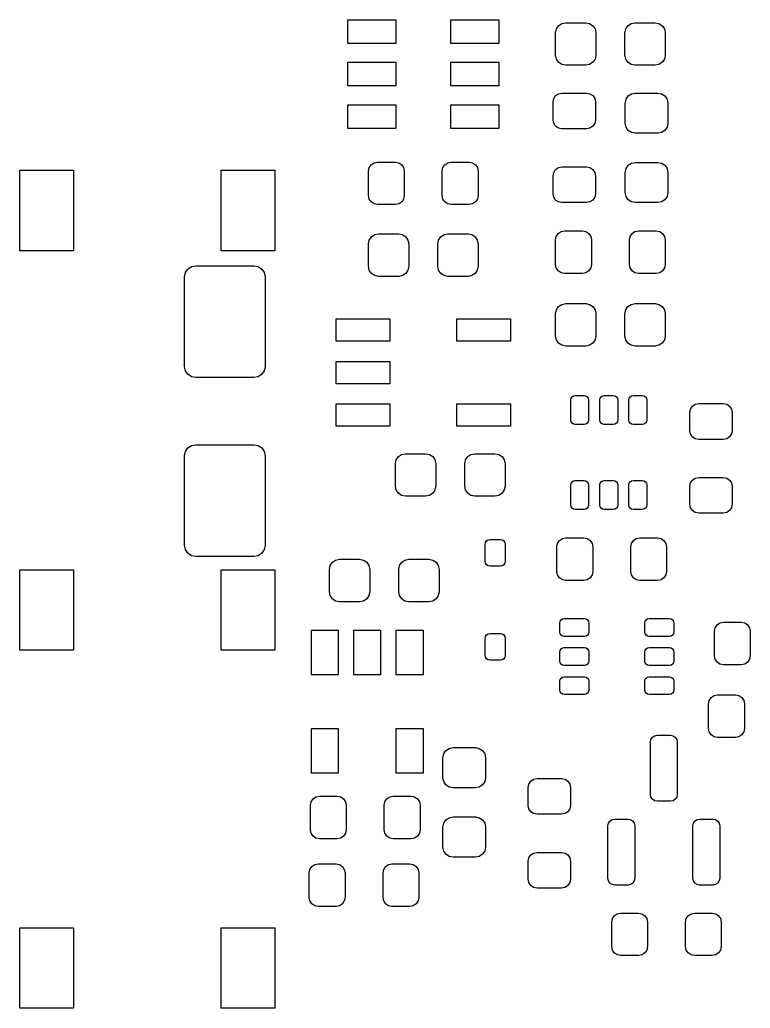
# Model space of a CAD drawing. Extents: x 138.9 to 220.1, y -130.4 to -82.1.
# Drawn here: x 145.76 to 162.09, y -128.75 to -106.65 of the extents above; entities that cross this region are included whole.
import ezdxf

# ---------------------------------------------------------------- set-up
doc = ezdxf.new("R2010")
doc.units = 0
doc.layers.add('BLACK', color=7, linetype='CONTINUOUS')

msp = doc.modelspace()

# ---------------------------------------------------------------- linework, layer by layer
at = {"layer": 'BLACK', "linetype": 'CONTINUOUS'}
for p, q in [((153.094818, -107.184279), (153.094818, -106.654279)), ((153.094818, -106.654279), (154.164818, -106.654279)), ((154.164818, -106.654279), (154.164818, -107.184279)), ((155.394818, -107.184279), (155.394818, -106.654279)), ((155.394818, -106.654279), (156.464818, -106.654279)), ((156.464818, -106.654279), (156.464818, -107.184279)), ((157.73818, -106.945974), (157.755307, -106.85987)), ((157.755307, -106.85987), (157.804081, -106.786875)), ((157.804081, -106.786875), (157.877076, -106.738101)), ((157.877076, -106.738101), (157.96318, -106.720974)), ((157.96318, -106.720974), (158.41318, -106.720974)), ((158.41318, -106.720974), (158.499284, -106.738101)), ((158.499284, -106.738101), (158.572279, -106.786875)), ((158.572279, -106.786875), (158.621053, -106.85987)), ((158.621053, -106.85987), (158.63818, -106.945974)), ((159.28818, -106.945974), (159.305307, -106.85987)), ((159.305307, -106.85987), (159.354081, -106.786875)), ((159.354081, -106.786875), (159.427076, -106.738101)), ((159.427076, -106.738101), (159.51318, -106.720974)), ((159.51318, -106.720974), (159.96318, -106.720974)), ((159.96318, -106.720974), (160.049284, -106.738101)), ((160.049284, -106.738101), (160.122279, -106.786875)), ((160.122279, -106.786875), (160.171053, -106.85987)), ((160.171053, -106.85987), (160.18818, -106.945974)), ((157.73818, -107.445974), (157.73818, -106.945974)), ((158.63818, -106.945974), (158.63818, -107.445974)), ((159.28818, -107.445974), (159.28818, -106.945974)), ((160.18818, -106.945974), (160.18818, -107.445974)), ((154.164818, -107.184279), (153.094818, -107.184279)), ((156.464818, -107.184279), (155.394818, -107.184279)), ((157.755307, -107.532078), (157.73818, -107.445974)), ((157.804081, -107.605073), (157.755307, -107.532078)), ((158.621053, -107.532078), (158.572279, -107.605073)), ((158.63818, -107.445974), (158.621053, -107.532078)), ((159.305307, -107.532078), (159.28818, -107.445974)), ((159.354081, -107.605073), (159.305307, -107.532078)), ((160.171053, -107.532078), (160.122279, -107.605073)), ((160.18818, -107.445974), (160.171053, -107.532078)), ((153.094818, -108.134279), (153.094818, -107.604279)), ((153.094818, -107.604279), (154.164818, -107.604279)), ((154.164818, -107.604279), (154.164818, -108.134279)), ((155.394818, -108.134279), (155.394818, -107.604279)), ((155.394818, -107.604279), (156.464818, -107.604279)), ((156.464818, -107.604279), (156.464818, -108.134279)), ((157.877076, -107.653847), (157.804081, -107.605073)), ((157.96318, -107.670974), (157.877076, -107.653847)), ((158.41318, -107.670974), (157.96318, -107.670974)), ((158.499284, -107.653847), (158.41318, -107.670974)), ((158.572279, -107.605073), (158.499284, -107.653847)), ((159.427076, -107.653847), (159.354081, -107.605073)), ((159.51318, -107.670974), (159.427076, -107.653847)), ((159.96318, -107.670974), (159.51318, -107.670974)), ((160.049284, -107.653847), (159.96318, -107.670974)), ((160.122279, -107.605073), (160.049284, -107.653847)), ((154.164818, -108.134279), (153.094818, -108.134279)), ((156.464818, -108.134279), (155.394818, -108.134279)), ((157.68004, -108.491969), (157.695264, -108.415432)), ((157.695264, -108.415432), (157.738619, -108.350548)), ((157.738619, -108.350548), (157.803503, -108.307193)), ((157.803503, -108.307193), (157.88004, -108.291969)), ((157.88004, -108.291969), (158.43004, -108.291969)), ((158.43004, -108.291969), (158.506577, -108.307193)), ((158.506577, -108.307193), (158.571461, -108.350548)), ((158.571461, -108.350548), (158.614816, -108.415432)), ((158.614816, -108.415432), (158.63004, -108.491969)), ((159.296321, -108.516969), (159.313448, -108.430865)), ((159.313448, -108.430865), (159.362222, -108.35787)), ((159.362222, -108.35787), (159.435217, -108.309096)), ((159.435217, -108.309096), (159.521321, -108.291969)), ((159.521321, -108.291969), (160.021321, -108.291969)), ((160.021321, -108.291969), (160.107425, -108.309096)), ((160.107425, -108.309096), (160.18042, -108.35787)), ((160.18042, -108.35787), (160.229194, -108.430865)), ((160.229194, -108.430865), (160.246321, -108.516969)), ((153.094818, -109.084279), (153.094818, -108.554279)), ((153.094818, -108.554279), (154.164818, -108.554279)), ((154.164818, -108.554279), (154.164818, -109.084279)), ((155.394818, -109.084279), (155.394818, -108.554279)), ((155.394818, -108.554279), (156.464818, -108.554279)), ((156.464818, -108.554279), (156.464818, -109.084279)), ((157.68004, -108.891969), (157.68004, -108.491969)), ((158.63004, -108.491969), (158.63004, -108.891969)), ((159.296321, -108.966969), (159.296321, -108.516969)), ((160.246321, -108.516969), (160.246321, -108.966969)), ((157.695264, -108.968506), (157.68004, -108.891969)), ((158.63004, -108.891969), (158.614816, -108.968506)), ((154.164818, -109.084279), (153.094818, -109.084279)), ((156.464818, -109.084279), (155.394818, -109.084279)), ((157.738619, -109.03339), (157.695264, -108.968506)), ((157.803503, -109.076745), (157.738619, -109.03339)), ((157.88004, -109.091969), (157.803503, -109.076745)), ((158.43004, -109.091969), (157.88004, -109.091969)), ((158.506577, -109.076745), (158.43004, -109.091969)), ((158.571461, -109.03339), (158.506577, -109.076745)), ((158.614816, -108.968506), (158.571461, -109.03339)), ((159.313448, -109.053073), (159.296321, -108.966969)), ((159.362222, -109.126068), (159.313448, -109.053073)), ((159.435217, -109.174842), (159.362222, -109.126068)), ((160.18042, -109.126068), (160.107425, -109.174842)), ((160.229194, -109.053073), (160.18042, -109.126068)), ((160.246321, -108.966969), (160.229194, -109.053073)), ((159.521321, -109.191969), (159.435217, -109.174842)), ((160.021321, -109.191969), (159.521321, -109.191969)), ((160.107425, -109.174842), (160.021321, -109.191969)), ((145.757799, -111.815534), (145.757799, -110.015534)), ((145.757799, -110.015534), (146.957799, -110.015534)), ((146.957799, -110.015534), (146.957799, -111.815534)), ((150.257799, -111.815534), (150.257799, -110.015534)), ((150.257799, -110.015534), (151.457799, -110.015534)), ((151.457799, -110.015534), (151.457799, -111.815534)), ((153.554818, -110.035463), (153.570042, -109.958926)), ((153.570042, -109.958926), (153.613397, -109.894042)), ((153.613397, -109.894042), (153.678281, -109.850687)), ((153.678281, -109.850687), (153.754818, -109.835463)), ((153.754818, -109.835463), (154.154818, -109.835463)), ((154.154818, -109.835463), (154.231355, -109.850687)), ((154.231355, -109.850687), (154.296239, -109.894042)), ((154.296239, -109.894042), (154.339594, -109.958926)), ((154.339594, -109.958926), (154.354818, -110.035463)), ((155.204818, -110.035463), (155.220042, -109.958926)), ((155.220042, -109.958926), (155.263397, -109.894042)), ((155.263397, -109.894042), (155.328281, -109.850687)), ((155.328281, -109.850687), (155.404818, -109.835463)), ((155.404818, -109.835463), (155.804818, -109.835463)), ((155.804818, -109.835463), (155.881355, -109.850687)), ((155.881355, -109.850687), (155.946239, -109.894042)), ((155.946239, -109.894042), (155.989594, -109.958926)), ((155.989594, -109.958926), (156.004818, -110.035463)), ((157.695264, -110.065432), (157.738619, -110.000548)), ((157.738619, -110.000548), (157.803503, -109.957193)), ((157.803503, -109.957193), (157.88004, -109.941969)), ((157.88004, -109.941969), (158.43004, -109.941969)), ((158.43004, -109.941969), (158.506577, -109.957193)), ((158.506577, -109.957193), (158.571461, -110.000548)), ((158.571461, -110.000548), (158.614816, -110.065432)), ((159.296321, -110.066969), (159.313448, -109.980865)), ((159.313448, -109.980865), (159.362222, -109.90787)), ((159.362222, -109.90787), (159.435217, -109.859096)), ((159.435217, -109.859096), (159.521321, -109.841969)), ((159.521321, -109.841969), (160.021321, -109.841969)), ((160.021321, -109.841969), (160.107425, -109.859096)), ((160.107425, -109.859096), (160.18042, -109.90787)), ((160.18042, -109.90787), (160.229194, -109.980865)), ((160.229194, -109.980865), (160.246321, -110.066969)), ((153.554818, -110.585463), (153.554818, -110.035463)), ((154.354818, -110.035463), (154.354818, -110.585463)), ((155.204818, -110.585463), (155.204818, -110.035463)), ((156.004818, -110.035463), (156.004818, -110.585463)), ((157.68004, -110.141969), (157.695264, -110.065432)), ((157.68004, -110.541969), (157.68004, -110.141969)), ((158.614816, -110.065432), (158.63004, -110.141969)), ((158.63004, -110.141969), (158.63004, -110.541969)), ((159.296321, -110.516969), (159.296321, -110.066969)), ((160.246321, -110.066969), (160.246321, -110.516969)), ((153.570042, -110.662), (153.554818, -110.585463)), ((153.613397, -110.726884), (153.570042, -110.662)), ((154.339594, -110.662), (154.296239, -110.726884)), ((154.354818, -110.585463), (154.339594, -110.662)), ((155.220042, -110.662), (155.204818, -110.585463)), ((155.263397, -110.726884), (155.220042, -110.662)), ((155.989594, -110.662), (155.946239, -110.726884)), ((156.004818, -110.585463), (155.989594, -110.662)), ((157.695264, -110.618506), (157.68004, -110.541969)), ((157.738619, -110.68339), (157.695264, -110.618506)), ((157.803503, -110.726745), (157.738619, -110.68339)), ((158.571461, -110.68339), (158.506577, -110.726745)), ((158.614816, -110.618506), (158.571461, -110.68339)), ((158.63004, -110.541969), (158.614816, -110.618506)), ((159.313448, -110.603073), (159.296321, -110.516969)), ((159.362222, -110.676068), (159.313448, -110.603073)), ((159.435217, -110.724842), (159.362222, -110.676068)), ((160.18042, -110.676068), (160.107425, -110.724842)), ((160.229194, -110.603073), (160.18042, -110.676068)), ((160.246321, -110.516969), (160.229194, -110.603073)), ((153.678281, -110.770239), (153.613397, -110.726884)), ((153.754818, -110.785463), (153.678281, -110.770239)), ((154.154818, -110.785463), (153.754818, -110.785463)), ((154.231355, -110.770239), (154.154818, -110.785463)), ((154.296239, -110.726884), (154.231355, -110.770239)), ((155.328281, -110.770239), (155.263397, -110.726884)), ((155.404818, -110.785463), (155.328281, -110.770239)), ((155.804818, -110.785463), (155.404818, -110.785463)), ((155.881355, -110.770239), (155.804818, -110.785463)), ((155.946239, -110.726884), (155.881355, -110.770239)), ((157.88004, -110.741969), (157.803503, -110.726745)), ((158.43004, -110.741969), (157.88004, -110.741969)), ((158.506577, -110.726745), (158.43004, -110.741969)), ((159.521321, -110.741969), (159.435217, -110.724842)), ((160.021321, -110.741969), (159.521321, -110.741969)), ((160.107425, -110.724842), (160.021321, -110.741969)), ((153.571945, -111.578944), (153.620719, -111.505949)), ((153.620719, -111.505949), (153.693714, -111.457175)), ((153.693714, -111.457175), (153.779818, -111.440048)), ((153.779818, -111.440048), (154.229818, -111.440048)), ((154.229818, -111.440048), (154.315922, -111.457175)), ((154.315922, -111.457175), (154.388917, -111.505949)), ((154.388917, -111.505949), (154.437691, -111.578944)), ((155.121945, -111.578944), (155.170719, -111.505949)), ((155.170719, -111.505949), (155.243714, -111.457175)), ((155.243714, -111.457175), (155.329818, -111.440048)), ((155.329818, -111.440048), (155.779818, -111.440048)), ((155.779818, -111.440048), (155.865922, -111.457175)), ((155.865922, -111.457175), (155.938917, -111.505949)), ((155.938917, -111.505949), (155.987691, -111.578944)), ((157.73818, -111.572959), (157.753404, -111.496422)), ((157.73818, -112.122959), (157.73818, -111.572959)), ((157.753404, -111.496422), (157.796759, -111.431538)), ((157.796759, -111.431538), (157.861643, -111.388183)), ((157.861643, -111.388183), (157.93818, -111.372959)), ((157.93818, -111.372959), (158.33818, -111.372959)), ((158.33818, -111.372959), (158.414717, -111.388183)), ((158.414717, -111.388183), (158.479601, -111.431538)), ((158.479601, -111.431538), (158.522956, -111.496422)), ((158.522956, -111.496422), (158.53818, -111.572959)), ((158.53818, -111.572959), (158.53818, -112.122959)), ((159.38818, -111.572959), (159.403404, -111.496422)), ((159.38818, -112.122959), (159.38818, -111.572959)), ((159.403404, -111.496422), (159.446759, -111.431538)), ((159.446759, -111.431538), (159.511643, -111.388183)), ((159.511643, -111.388183), (159.58818, -111.372959)), ((159.58818, -111.372959), (159.98818, -111.372959)), ((159.98818, -111.372959), (160.064717, -111.388183)), ((160.064717, -111.388183), (160.129601, -111.431538)), ((160.129601, -111.431538), (160.172956, -111.496422)), ((160.172956, -111.496422), (160.18818, -111.572959)), ((160.18818, -111.572959), (160.18818, -112.122959)), ((153.554818, -111.665048), (153.571945, -111.578944)), ((153.554818, -112.165048), (153.554818, -111.665048)), ((154.437691, -111.578944), (154.454818, -111.665048)), ((154.454818, -111.665048), (154.454818, -112.165048)), ((155.104818, -111.665048), (155.121945, -111.578944)), ((155.104818, -112.165048), (155.104818, -111.665048)), ((155.987691, -111.578944), (156.004818, -111.665048)), ((156.004818, -111.665048), (156.004818, -112.165048)), ((146.957799, -111.815534), (145.757799, -111.815534)), ((151.457799, -111.815534), (150.257799, -111.815534)), ((149.462722, -112.30653), (149.516915, -112.225424)), ((149.516915, -112.225424), (149.598021, -112.171231)), ((149.598021, -112.171231), (149.693692, -112.152201)), ((149.693692, -112.152201), (150.993692, -112.152201)), ((150.993692, -112.152201), (151.089363, -112.171231)), ((151.089363, -112.171231), (151.170469, -112.225424)), ((151.170469, -112.225424), (151.224662, -112.30653)), ((153.571945, -112.251152), (153.554818, -112.165048)), ((154.454818, -112.165048), (154.437691, -112.251152)), ((155.121945, -112.251152), (155.104818, -112.165048)), ((156.004818, -112.165048), (155.987691, -112.251152)), ((157.753404, -112.199496), (157.73818, -112.122959)), ((157.796759, -112.26438), (157.753404, -112.199496)), ((158.522956, -112.199496), (158.479601, -112.26438)), ((158.53818, -112.122959), (158.522956, -112.199496)), ((159.403404, -112.199496), (159.38818, -112.122959)), ((159.446759, -112.26438), (159.403404, -112.199496)), ((160.172956, -112.199496), (160.129601, -112.26438)), ((160.18818, -112.122959), (160.172956, -112.199496)), ((149.443692, -112.402201), (149.462722, -112.30653)), ((149.443692, -114.402201), (149.443692, -112.402201)), ((151.224662, -112.30653), (151.243692, -112.402201)), ((151.243692, -112.402201), (151.243692, -114.402201)), ((153.620719, -112.324147), (153.571945, -112.251152)), ((153.693714, -112.372921), (153.620719, -112.324147)), ((153.779818, -112.390048), (153.693714, -112.372921)), ((154.229818, -112.390048), (153.779818, -112.390048)), ((154.315922, -112.372921), (154.229818, -112.390048)), ((154.388917, -112.324147), (154.315922, -112.372921)), ((154.437691, -112.251152), (154.388917, -112.324147)), ((155.170719, -112.324147), (155.121945, -112.251152)), ((155.243714, -112.372921), (155.170719, -112.324147)), ((155.329818, -112.390048), (155.243714, -112.372921)), ((155.779818, -112.390048), (155.329818, -112.390048)), ((155.865922, -112.372921), (155.779818, -112.390048)), ((155.938917, -112.324147), (155.865922, -112.372921)), ((155.987691, -112.251152), (155.938917, -112.324147)), ((157.861643, -112.307735), (157.796759, -112.26438)), ((157.93818, -112.322959), (157.861643, -112.307735)), ((158.33818, -112.322959), (157.93818, -112.322959)), ((158.414717, -112.307735), (158.33818, -112.322959)), ((158.479601, -112.26438), (158.414717, -112.307735)), ((159.511643, -112.307735), (159.446759, -112.26438)), ((159.58818, -112.322959), (159.511643, -112.307735)), ((159.98818, -112.322959), (159.58818, -112.322959)), ((160.064717, -112.307735), (159.98818, -112.322959)), ((160.129601, -112.26438), (160.064717, -112.307735)), ((157.755307, -113.136911), (157.804081, -113.063916)), ((157.804081, -113.063916), (157.877076, -113.015142)), ((157.877076, -113.015142), (157.96318, -112.998015)), ((157.96318, -112.998015), (158.41318, -112.998015)), ((158.41318, -112.998015), (158.499284, -113.015142)), ((158.499284, -113.015142), (158.572279, -113.063916)), ((158.572279, -113.063916), (158.621053, -113.136911)), ((159.305307, -113.136911), (159.354081, -113.063916)), ((159.354081, -113.063916), (159.427076, -113.015142)), ((159.427076, -113.015142), (159.51318, -112.998015)), ((159.51318, -112.998015), (159.96318, -112.998015)), ((159.96318, -112.998015), (160.049284, -113.015142)), ((160.049284, -113.015142), (160.122279, -113.063916)), ((160.122279, -113.063916), (160.171053, -113.136911)), ((152.829818, -113.839341), (152.829818, -113.339341)), ((152.829818, -113.339341), (154.029818, -113.339341)), ((154.029818, -113.339341), (154.029818, -113.839341)), ((155.529818, -113.839341), (155.529818, -113.339341)), ((155.529818, -113.339341), (156.729818, -113.339341)), ((156.729818, -113.339341), (156.729818, -113.839341)), ((157.73818, -113.223015), (157.755307, -113.136911)), ((157.73818, -113.723015), (157.73818, -113.223015)), ((158.621053, -113.136911), (158.63818, -113.223015)), ((158.63818, -113.223015), (158.63818, -113.723015)), ((159.28818, -113.223015), (159.305307, -113.136911)), ((159.28818, -113.723015), (159.28818, -113.223015)), ((160.171053, -113.136911), (160.18818, -113.223015)), ((160.18818, -113.223015), (160.18818, -113.723015)), ((157.755307, -113.809119), (157.73818, -113.723015)), ((158.63818, -113.723015), (158.621053, -113.809119)), ((159.305307, -113.809119), (159.28818, -113.723015)), ((160.18818, -113.723015), (160.171053, -113.809119)), ((154.029818, -113.839341), (152.829818, -113.839341)), ((156.729818, -113.839341), (155.529818, -113.839341)), ((157.804081, -113.882114), (157.755307, -113.809119)), ((157.877076, -113.930888), (157.804081, -113.882114)), ((157.96318, -113.948015), (157.877076, -113.930888)), ((158.41318, -113.948015), (157.96318, -113.948015)), ((158.499284, -113.930888), (158.41318, -113.948015)), ((158.572279, -113.882114), (158.499284, -113.930888)), ((158.621053, -113.809119), (158.572279, -113.882114)), ((159.354081, -113.882114), (159.305307, -113.809119)), ((159.427076, -113.930888), (159.354081, -113.882114)), ((159.51318, -113.948015), (159.427076, -113.930888)), ((159.96318, -113.948015), (159.51318, -113.948015)), ((160.049284, -113.930888), (159.96318, -113.948015)), ((160.122279, -113.882114), (160.049284, -113.930888)), ((160.171053, -113.809119), (160.122279, -113.882114)), ((149.462722, -114.497872), (149.443692, -114.402201)), ((151.243692, -114.402201), (151.224662, -114.497872)), ((152.829818, -114.789341), (152.829818, -114.289341)), ((152.829818, -114.289341), (154.029818, -114.289341)), ((154.029818, -114.289341), (154.029818, -114.789341)), ((149.516915, -114.578978), (149.462722, -114.497872)), ((149.598021, -114.633171), (149.516915, -114.578978)), ((149.693692, -114.652201), (149.598021, -114.633171)), ((150.993692, -114.652201), (149.693692, -114.652201)), ((151.089363, -114.633171), (150.993692, -114.652201)), ((151.170469, -114.578978), (151.089363, -114.633171)), ((151.224662, -114.497872), (151.170469, -114.578978)), ((154.029818, -114.789341), (152.829818, -114.789341)), ((158.083292, -115.11312), (158.104969, -115.080677)), ((158.104969, -115.080677), (158.137412, -115.059)), ((158.137412, -115.059), (158.17568, -115.051388)), ((158.17568, -115.051388), (158.37568, -115.051388)), ((158.37568, -115.051388), (158.413948, -115.059)), ((158.413948, -115.059), (158.446391, -115.080677)), ((158.446391, -115.080677), (158.468068, -115.11312)), ((158.733292, -115.11312), (158.754969, -115.080677)), ((158.754969, -115.080677), (158.787412, -115.059)), ((158.787412, -115.059), (158.82568, -115.051388)), ((158.82568, -115.051388), (159.02568, -115.051388)), ((159.02568, -115.051388), (159.063948, -115.059)), ((159.063948, -115.059), (159.096391, -115.080677)), ((159.096391, -115.080677), (159.118068, -115.11312)), ((159.383292, -115.11312), (159.404969, -115.080677)), ((159.404969, -115.080677), (159.437412, -115.059)), ((159.437412, -115.059), (159.47568, -115.051388)), ((159.47568, -115.051388), (159.67568, -115.051388)), ((159.67568, -115.051388), (159.713948, -115.059)), ((159.713948, -115.059), (159.746391, -115.080677)), ((159.746391, -115.080677), (159.768068, -115.11312)), ((152.829818, -115.739341), (152.829818, -115.239341)), ((152.829818, -115.239341), (154.029818, -115.239341)), ((154.029818, -115.239341), (154.029818, -115.739341)), ((155.529818, -115.739341), (155.529818, -115.239341)), ((155.529818, -115.239341), (156.729818, -115.239341)), ((156.729818, -115.239341), (156.729818, -115.739341)), ((158.07568, -115.151388), (158.083292, -115.11312)), ((158.07568, -115.601388), (158.07568, -115.151388)), ((158.468068, -115.11312), (158.47568, -115.151388)), ((158.47568, -115.151388), (158.47568, -115.601388)), ((158.72568, -115.151388), (158.733292, -115.11312)), ((158.72568, -115.601388), (158.72568, -115.151388)), ((159.118068, -115.11312), (159.12568, -115.151388)), ((159.12568, -115.151388), (159.12568, -115.601388)), ((159.37568, -115.151388), (159.383292, -115.11312)), ((159.37568, -115.601388), (159.37568, -115.151388)), ((159.768068, -115.11312), (159.77568, -115.151388)), ((159.77568, -115.151388), (159.77568, -115.601388)), ((160.752491, -115.357036), (160.795846, -115.292152)), ((160.795846, -115.292152), (160.86073, -115.248797)), ((160.86073, -115.248797), (160.937267, -115.233573)), ((160.937267, -115.233573), (161.487267, -115.233573)), ((161.487267, -115.233573), (161.563804, -115.248797)), ((161.563804, -115.248797), (161.628688, -115.292152)), ((161.628688, -115.292152), (161.672043, -115.357036)), ((160.737267, -115.433573), (160.752491, -115.357036)), ((160.737267, -115.833573), (160.737267, -115.433573)), ((161.672043, -115.357036), (161.687267, -115.433573)), ((161.687267, -115.433573), (161.687267, -115.833573)), ((154.029818, -115.739341), (152.829818, -115.739341)), ((156.729818, -115.739341), (155.529818, -115.739341)), ((158.083292, -115.639656), (158.07568, -115.601388)), ((158.104969, -115.672099), (158.083292, -115.639656)), ((158.137412, -115.693776), (158.104969, -115.672099)), ((158.17568, -115.701388), (158.137412, -115.693776)), ((158.37568, -115.701388), (158.17568, -115.701388)), ((158.413948, -115.693776), (158.37568, -115.701388)), ((158.446391, -115.672099), (158.413948, -115.693776)), ((158.468068, -115.639656), (158.446391, -115.672099)), ((158.47568, -115.601388), (158.468068, -115.639656)), ((158.733292, -115.639656), (158.72568, -115.601388)), ((158.754969, -115.672099), (158.733292, -115.639656)), ((158.787412, -115.693776), (158.754969, -115.672099)), ((158.82568, -115.701388), (158.787412, -115.693776)), ((159.02568, -115.701388), (158.82568, -115.701388)), ((159.063948, -115.693776), (159.02568, -115.701388)), ((159.096391, -115.672099), (159.063948, -115.693776)), ((159.118068, -115.639656), (159.096391, -115.672099)), ((159.12568, -115.601388), (159.118068, -115.639656)), ((159.383292, -115.639656), (159.37568, -115.601388)), ((159.404969, -115.672099), (159.383292, -115.639656)), ((159.437412, -115.693776), (159.404969, -115.672099)), ((159.47568, -115.701388), (159.437412, -115.693776)), ((159.67568, -115.701388), (159.47568, -115.701388)), ((159.713948, -115.693776), (159.67568, -115.701388)), ((159.746391, -115.672099), (159.713948, -115.693776)), ((159.768068, -115.639656), (159.746391, -115.672099)), ((159.77568, -115.601388), (159.768068, -115.639656)), ((160.752491, -115.91011), (160.737267, -115.833573)), ((160.795846, -115.974994), (160.752491, -115.91011)), ((160.86073, -116.018349), (160.795846, -115.974994)), ((161.628688, -115.974994), (161.563804, -116.018349)), ((161.672043, -115.91011), (161.628688, -115.974994)), ((161.687267, -115.833573), (161.672043, -115.91011)), ((149.516915, -116.225424), (149.598021, -116.171231)), ((149.598021, -116.171231), (149.693692, -116.152201)), ((149.693692, -116.152201), (150.993692, -116.152201)), ((150.993692, -116.152201), (151.089363, -116.171231)), ((151.089363, -116.171231), (151.170469, -116.225424)), ((160.937267, -116.033573), (160.86073, -116.018349)), ((161.487267, -116.033573), (160.937267, -116.033573)), ((161.563804, -116.018349), (161.487267, -116.033573)), ((149.443692, -116.402201), (149.462722, -116.30653)), ((149.443692, -118.402201), (149.443692, -116.402201)), ((149.462722, -116.30653), (149.516915, -116.225424)), ((151.170469, -116.225424), (151.224662, -116.30653)), ((151.224662, -116.30653), (151.243692, -116.402201)), ((151.243692, -116.402201), (151.243692, -118.402201)), ((154.174276, -116.492056), (154.22305, -116.419061)), ((154.22305, -116.419061), (154.296045, -116.370287)), ((154.296045, -116.370287), (154.382149, -116.35316)), ((154.382149, -116.35316), (154.832149, -116.35316)), ((154.832149, -116.35316), (154.918253, -116.370287)), ((154.918253, -116.370287), (154.991248, -116.419061)), ((154.991248, -116.419061), (155.040022, -116.492056)), ((155.724276, -116.492056), (155.77305, -116.419061)), ((155.77305, -116.419061), (155.846045, -116.370287)), ((155.846045, -116.370287), (155.932149, -116.35316)), ((155.932149, -116.35316), (156.382149, -116.35316)), ((156.382149, -116.35316), (156.468253, -116.370287)), ((156.468253, -116.370287), (156.541248, -116.419061)), ((156.541248, -116.419061), (156.590022, -116.492056)), ((154.157149, -116.57816), (154.174276, -116.492056)), ((154.157149, -117.07816), (154.157149, -116.57816)), ((155.040022, -116.492056), (155.057149, -116.57816)), ((155.057149, -116.57816), (155.057149, -117.07816)), ((155.707149, -116.57816), (155.724276, -116.492056)), ((155.707149, -117.07816), (155.707149, -116.57816)), ((156.590022, -116.492056), (156.607149, -116.57816)), ((156.607149, -116.57816), (156.607149, -117.07816)), ((154.174276, -117.164264), (154.157149, -117.07816)), ((155.057149, -117.07816), (155.040022, -117.164264)), ((155.724276, -117.164264), (155.707149, -117.07816)), ((156.607149, -117.07816), (156.590022, -117.164264)), ((158.07568, -117.051388), (158.083292, -117.01312)), ((158.07568, -117.501388), (158.07568, -117.051388)), ((158.083292, -117.01312), (158.104969, -116.980677)), ((158.104969, -116.980677), (158.137412, -116.959)), ((158.137412, -116.959), (158.17568, -116.951388)), ((158.17568, -116.951388), (158.37568, -116.951388)), ((158.37568, -116.951388), (158.413948, -116.959)), ((158.413948, -116.959), (158.446391, -116.980677)), ((158.446391, -116.980677), (158.468068, -117.01312)), ((158.468068, -117.01312), (158.47568, -117.051388)), ((158.47568, -117.051388), (158.47568, -117.501388)), ((158.72568, -117.051388), (158.733292, -117.01312)), ((158.72568, -117.501388), (158.72568, -117.051388)), ((158.733292, -117.01312), (158.754969, -116.980677)), ((158.754969, -116.980677), (158.787412, -116.959)), ((158.787412, -116.959), (158.82568, -116.951388)), ((158.82568, -116.951388), (159.02568, -116.951388)), ((159.02568, -116.951388), (159.063948, -116.959)), ((159.063948, -116.959), (159.096391, -116.980677)), ((159.096391, -116.980677), (159.118068, -117.01312)), ((159.118068, -117.01312), (159.12568, -117.051388)), ((159.12568, -117.051388), (159.12568, -117.501388)), ((159.37568, -117.051388), (159.383292, -117.01312)), ((159.37568, -117.501388), (159.37568, -117.051388)), ((159.383292, -117.01312), (159.404969, -116.980677)), ((159.404969, -116.980677), (159.437412, -116.959)), ((159.437412, -116.959), (159.47568, -116.951388)), ((159.47568, -116.951388), (159.67568, -116.951388)), ((159.67568, -116.951388), (159.713948, -116.959)), ((159.713948, -116.959), (159.746391, -116.980677)), ((159.746391, -116.980677), (159.768068, -117.01312)), ((159.768068, -117.01312), (159.77568, -117.051388)), ((159.77568, -117.051388), (159.77568, -117.501388)), ((160.737267, -117.083573), (160.752491, -117.007036)), ((160.737267, -117.483573), (160.737267, -117.083573)), ((160.752491, -117.007036), (160.795846, -116.942152)), ((160.795846, -116.942152), (160.86073, -116.898797)), ((160.86073, -116.898797), (160.937267, -116.883573)), ((160.937267, -116.883573), (161.487267, -116.883573)), ((161.487267, -116.883573), (161.563804, -116.898797)), ((161.563804, -116.898797), (161.628688, -116.942152)), ((161.628688, -116.942152), (161.672043, -117.007036)), ((161.672043, -117.007036), (161.687267, -117.083573)), ((161.687267, -117.083573), (161.687267, -117.483573)), ((154.22305, -117.237259), (154.174276, -117.164264)), ((154.296045, -117.286033), (154.22305, -117.237259)), ((154.382149, -117.30316), (154.296045, -117.286033)), ((154.832149, -117.30316), (154.382149, -117.30316)), ((154.918253, -117.286033), (154.832149, -117.30316)), ((154.991248, -117.237259), (154.918253, -117.286033)), ((155.040022, -117.164264), (154.991248, -117.237259)), ((155.77305, -117.237259), (155.724276, -117.164264)), ((155.846045, -117.286033), (155.77305, -117.237259)), ((155.932149, -117.30316), (155.846045, -117.286033)), ((156.382149, -117.30316), (155.932149, -117.30316)), ((156.468253, -117.286033), (156.382149, -117.30316)), ((156.541248, -117.237259), (156.468253, -117.286033)), ((156.590022, -117.164264), (156.541248, -117.237259)), ((158.083292, -117.539656), (158.07568, -117.501388)), ((158.104969, -117.572099), (158.083292, -117.539656)), ((158.468068, -117.539656), (158.446391, -117.572099)), ((158.47568, -117.501388), (158.468068, -117.539656)), ((158.733292, -117.539656), (158.72568, -117.501388)), ((158.754969, -117.572099), (158.733292, -117.539656)), ((159.118068, -117.539656), (159.096391, -117.572099)), ((159.12568, -117.501388), (159.118068, -117.539656)), ((159.383292, -117.539656), (159.37568, -117.501388)), ((159.404969, -117.572099), (159.383292, -117.539656)), ((159.768068, -117.539656), (159.746391, -117.572099)), ((159.77568, -117.501388), (159.768068, -117.539656)), ((160.752491, -117.56011), (160.737267, -117.483573)), ((161.687267, -117.483573), (161.672043, -117.56011)), ((158.137412, -117.593776), (158.104969, -117.572099)), ((158.17568, -117.601388), (158.137412, -117.593776)), ((158.37568, -117.601388), (158.17568, -117.601388)), ((158.413948, -117.593776), (158.37568, -117.601388)), ((158.446391, -117.572099), (158.413948, -117.593776)), ((158.787412, -117.593776), (158.754969, -117.572099)), ((158.82568, -117.601388), (158.787412, -117.593776)), ((159.02568, -117.601388), (158.82568, -117.601388)), ((159.063948, -117.593776), (159.02568, -117.601388)), ((159.096391, -117.572099), (159.063948, -117.593776)), ((159.437412, -117.593776), (159.404969, -117.572099)), ((159.47568, -117.601388), (159.437412, -117.593776)), ((159.67568, -117.601388), (159.47568, -117.601388)), ((159.713948, -117.593776), (159.67568, -117.601388)), ((159.746391, -117.572099), (159.713948, -117.593776)), ((160.795846, -117.624994), (160.752491, -117.56011)), ((160.86073, -117.668349), (160.795846, -117.624994)), ((160.937267, -117.683573), (160.86073, -117.668349)), ((161.487267, -117.683573), (160.937267, -117.683573)), ((161.563804, -117.668349), (161.487267, -117.683573)), ((161.628688, -117.624994), (161.563804, -117.668349)), ((161.672043, -117.56011), (161.628688, -117.624994)), ((149.462722, -118.497872), (149.443692, -118.402201)), ((151.243692, -118.402201), (151.224662, -118.497872)), ((156.161756, -118.383), (156.17032, -118.339948)), ((156.161756, -118.758), (156.161756, -118.383)), ((156.17032, -118.339948), (156.194706, -118.30345)), ((156.194706, -118.30345), (156.231204, -118.279064)), ((156.231204, -118.279064), (156.274256, -118.2705)), ((156.274256, -118.2705), (156.499256, -118.2705)), ((156.499256, -118.2705), (156.542308, -118.279064)), ((156.542308, -118.279064), (156.578806, -118.30345)), ((156.578806, -118.30345), (156.603192, -118.339948)), ((156.603192, -118.339948), (156.611756, -118.383)), ((156.611756, -118.383), (156.611756, -118.758)), ((157.767759, -118.436221), (157.782983, -118.359684)), ((157.782983, -118.359684), (157.826338, -118.2948)), ((157.826338, -118.2948), (157.891222, -118.251445)), ((157.891222, -118.251445), (157.967759, -118.236221)), ((157.967759, -118.236221), (158.367759, -118.236221)), ((158.367759, -118.236221), (158.444296, -118.251445)), ((158.444296, -118.251445), (158.50918, -118.2948)), ((158.50918, -118.2948), (158.552535, -118.359684)), ((158.552535, -118.359684), (158.567759, -118.436221)), ((159.417759, -118.436221), (159.432983, -118.359684)), ((159.432983, -118.359684), (159.476338, -118.2948)), ((159.476338, -118.2948), (159.541222, -118.251445)), ((159.541222, -118.251445), (159.617759, -118.236221)), ((159.617759, -118.236221), (160.017759, -118.236221)), ((160.017759, -118.236221), (160.094296, -118.251445)), ((160.094296, -118.251445), (160.15918, -118.2948)), ((160.15918, -118.2948), (160.202535, -118.359684)), ((160.202535, -118.359684), (160.217759, -118.436221)), ((149.516915, -118.578978), (149.462722, -118.497872)), ((149.598021, -118.633171), (149.516915, -118.578978)), ((149.693692, -118.652201), (149.598021, -118.633171)), ((151.089363, -118.633171), (150.993692, -118.652201)), ((151.170469, -118.578978), (151.089363, -118.633171)), ((151.224662, -118.497872), (151.170469, -118.578978)), ((157.767759, -118.986221), (157.767759, -118.436221)), ((158.567759, -118.436221), (158.567759, -118.986221)), ((159.417759, -118.986221), (159.417759, -118.436221)), ((160.217759, -118.436221), (160.217759, -118.986221)), ((150.993692, -118.652201), (149.693692, -118.652201)), ((152.681287, -118.938736), (152.698414, -118.852632)), ((152.698414, -118.852632), (152.747188, -118.779637)), ((152.747188, -118.779637), (152.820183, -118.730863)), ((152.820183, -118.730863), (152.906287, -118.713736)), ((152.906287, -118.713736), (153.356287, -118.713736)), ((153.356287, -118.713736), (153.442391, -118.730863)), ((153.442391, -118.730863), (153.515386, -118.779637)), ((153.515386, -118.779637), (153.56416, -118.852632)), ((153.56416, -118.852632), (153.581287, -118.938736)), ((154.231287, -118.938736), (154.248414, -118.852632)), ((154.248414, -118.852632), (154.297188, -118.779637)), ((154.297188, -118.779637), (154.370183, -118.730863)), ((154.370183, -118.730863), (154.456287, -118.713736)), ((154.456287, -118.713736), (154.906287, -118.713736)), ((154.906287, -118.713736), (154.992391, -118.730863)), ((154.992391, -118.730863), (155.065386, -118.779637)), ((155.065386, -118.779637), (155.11416, -118.852632)), ((155.11416, -118.852632), (155.131287, -118.938736)), ((156.17032, -118.801052), (156.161756, -118.758)), ((156.194706, -118.83755), (156.17032, -118.801052)), ((156.231204, -118.861936), (156.194706, -118.83755)), ((156.274256, -118.8705), (156.231204, -118.861936)), ((156.542308, -118.861936), (156.499256, -118.8705)), ((156.578806, -118.83755), (156.542308, -118.861936)), ((156.603192, -118.801052), (156.578806, -118.83755)), ((156.611756, -118.758), (156.603192, -118.801052)), ((145.757799, -120.748868), (145.757799, -118.948868)), ((145.757799, -118.948868), (146.957799, -118.948868)), ((146.957799, -118.948868), (146.957799, -120.748868)), ((150.257799, -120.748868), (150.257799, -118.948868)), ((150.257799, -118.948868), (151.457799, -118.948868)), ((151.457799, -118.948868), (151.457799, -120.748868)), ((152.681287, -119.438736), (152.681287, -118.938736)), ((153.581287, -118.938736), (153.581287, -119.438736)), ((154.231287, -119.438736), (154.231287, -118.938736)), ((155.131287, -118.938736), (155.131287, -119.438736)), ((156.499256, -118.8705), (156.274256, -118.8705)), ((157.782983, -119.062758), (157.767759, -118.986221)), ((157.826338, -119.127642), (157.782983, -119.062758)), ((158.552535, -119.062758), (158.50918, -119.127642)), ((158.567759, -118.986221), (158.552535, -119.062758)), ((159.432983, -119.062758), (159.417759, -118.986221)), ((159.476338, -119.127642), (159.432983, -119.062758)), ((160.202535, -119.062758), (160.15918, -119.127642)), ((160.217759, -118.986221), (160.202535, -119.062758)), ((157.891222, -119.170997), (157.826338, -119.127642)), ((157.967759, -119.186221), (157.891222, -119.170997)), ((158.367759, -119.186221), (157.967759, -119.186221)), ((158.444296, -119.170997), (158.367759, -119.186221)), ((158.50918, -119.127642), (158.444296, -119.170997)), ((159.541222, -119.170997), (159.476338, -119.127642)), ((159.617759, -119.186221), (159.541222, -119.170997)), ((160.017759, -119.186221), (159.617759, -119.186221)), ((160.094296, -119.170997), (160.017759, -119.186221)), ((160.15918, -119.127642), (160.094296, -119.170997)), ((152.698414, -119.52484), (152.681287, -119.438736)), ((152.747188, -119.597835), (152.698414, -119.52484)), ((153.56416, -119.52484), (153.515386, -119.597835)), ((153.581287, -119.438736), (153.56416, -119.52484)), ((154.248414, -119.52484), (154.231287, -119.438736)), ((154.297188, -119.597835), (154.248414, -119.52484)), ((155.11416, -119.52484), (155.065386, -119.597835)), ((155.131287, -119.438736), (155.11416, -119.52484)), ((152.820183, -119.646609), (152.747188, -119.597835)), ((152.906287, -119.663736), (152.820183, -119.646609)), ((153.356287, -119.663736), (152.906287, -119.663736)), ((153.442391, -119.646609), (153.356287, -119.663736)), ((153.515386, -119.597835), (153.442391, -119.646609)), ((154.370183, -119.646609), (154.297188, -119.597835)), ((154.456287, -119.663736), (154.370183, -119.646609)), ((154.906287, -119.663736), (154.456287, -119.663736)), ((154.992391, -119.646609), (154.906287, -119.663736)), ((155.065386, -119.597835), (154.992391, -119.646609)), ((157.830852, -120.138248), (157.838464, -120.09998)), ((157.830852, -120.338248), (157.830852, -120.138248)), ((157.838464, -120.09998), (157.860141, -120.067537)), ((157.860141, -120.067537), (157.892584, -120.04586)), ((157.892584, -120.04586), (157.930852, -120.038248)), ((157.930852, -120.038248), (158.380852, -120.038248)), ((158.380852, -120.038248), (158.41912, -120.04586)), ((158.41912, -120.04586), (158.451563, -120.067537)), ((158.451563, -120.067537), (158.47324, -120.09998)), ((158.47324, -120.09998), (158.480852, -120.138248)), ((158.480852, -120.138248), (158.480852, -120.338248)), ((159.730852, -120.138248), (159.738464, -120.09998)), ((159.730852, -120.338248), (159.730852, -120.138248)), ((159.738464, -120.09998), (159.760141, -120.067537)), ((159.760141, -120.067537), (159.792584, -120.04586)), ((159.792584, -120.04586), (159.830852, -120.038248)), ((159.830852, -120.038248), (160.280852, -120.038248)), ((160.280852, -120.038248), (160.31912, -120.04586)), ((160.31912, -120.04586), (160.351563, -120.067537)), ((160.351563, -120.067537), (160.37324, -120.09998)), ((160.37324, -120.09998), (160.380852, -120.138248)), ((160.380852, -120.138248), (160.380852, -120.338248)), ((161.304413, -120.244903), (161.347768, -120.180019)), ((161.347768, -120.180019), (161.412652, -120.136664)), ((161.412652, -120.136664), (161.489189, -120.12144)), ((161.489189, -120.12144), (161.889189, -120.12144)), ((161.889189, -120.12144), (161.965726, -120.136664)), ((161.965726, -120.136664), (162.03061, -120.180019)), ((162.03061, -120.180019), (162.073965, -120.244903)), ((152.276567, -121.294558), (152.276567, -120.294558)), ((152.276567, -120.294558), (152.876567, -120.294558)), ((152.876567, -120.294558), (152.876567, -121.294558)), ((153.226567, -121.294558), (153.226567, -120.294558)), ((153.226567, -120.294558), (153.826567, -120.294558)), ((153.826567, -120.294558), (153.826567, -121.294558)), ((154.176567, -121.294558), (154.176567, -120.294558)), ((154.176567, -120.294558), (154.776567, -120.294558)), ((154.776567, -120.294558), (154.776567, -121.294558)), ((156.17032, -120.439948), (156.194706, -120.40345)), ((156.194706, -120.40345), (156.231204, -120.379064)), ((156.231204, -120.379064), (156.274256, -120.3705)), ((156.274256, -120.3705), (156.499256, -120.3705)), ((156.499256, -120.3705), (156.542308, -120.379064)), ((156.542308, -120.379064), (156.578806, -120.40345)), ((156.578806, -120.40345), (156.603192, -120.439948)), ((157.838464, -120.376516), (157.830852, -120.338248)), ((157.860141, -120.408959), (157.838464, -120.376516)), ((157.892584, -120.430636), (157.860141, -120.408959)), ((158.451563, -120.408959), (158.41912, -120.430636)), ((158.47324, -120.376516), (158.451563, -120.408959)), ((158.480852, -120.338248), (158.47324, -120.376516)), ((159.738464, -120.376516), (159.730852, -120.338248)), ((159.760141, -120.408959), (159.738464, -120.376516)), ((159.792584, -120.430636), (159.760141, -120.408959)), ((160.351563, -120.408959), (160.31912, -120.430636)), ((160.37324, -120.376516), (160.351563, -120.408959)), ((160.380852, -120.338248), (160.37324, -120.376516)), ((161.289189, -120.32144), (161.304413, -120.244903)), ((161.289189, -120.87144), (161.289189, -120.32144)), ((162.073965, -120.244903), (162.089189, -120.32144)), ((162.089189, -120.32144), (162.089189, -120.87144)), ((156.161756, -120.483), (156.17032, -120.439948)), ((156.161756, -120.858), (156.161756, -120.483)), ((156.603192, -120.439948), (156.611756, -120.483)), ((156.611756, -120.483), (156.611756, -120.858)), ((157.930852, -120.438248), (157.892584, -120.430636)), ((158.380852, -120.438248), (157.930852, -120.438248)), ((158.41912, -120.430636), (158.380852, -120.438248)), ((159.830852, -120.438248), (159.792584, -120.430636)), ((160.280852, -120.438248), (159.830852, -120.438248)), ((160.31912, -120.430636), (160.280852, -120.438248)), ((146.957799, -120.748868), (145.757799, -120.748868)), ((151.457799, -120.748868), (150.257799, -120.748868)), ((157.830852, -120.788248), (157.838464, -120.74998)), ((157.830852, -120.988248), (157.830852, -120.788248)), ((157.838464, -120.74998), (157.860141, -120.717537)), ((157.860141, -120.717537), (157.892584, -120.69586)), ((157.892584, -120.69586), (157.930852, -120.688248)), ((157.930852, -120.688248), (158.380852, -120.688248)), ((158.380852, -120.688248), (158.41912, -120.69586)), ((158.41912, -120.69586), (158.451563, -120.717537)), ((158.451563, -120.717537), (158.47324, -120.74998)), ((158.47324, -120.74998), (158.480852, -120.788248)), ((158.480852, -120.788248), (158.480852, -120.988248)), ((159.730852, -120.788248), (159.738464, -120.74998)), ((159.730852, -120.988248), (159.730852, -120.788248)), ((159.738464, -120.74998), (159.760141, -120.717537)), ((159.760141, -120.717537), (159.792584, -120.69586)), ((159.792584, -120.69586), (159.830852, -120.688248)), ((159.830852, -120.688248), (160.280852, -120.688248)), ((160.280852, -120.688248), (160.31912, -120.69586)), ((160.31912, -120.69586), (160.351563, -120.717537)), ((160.351563, -120.717537), (160.37324, -120.74998)), ((160.37324, -120.74998), (160.380852, -120.788248)), ((160.380852, -120.788248), (160.380852, -120.988248)), ((156.17032, -120.901052), (156.161756, -120.858)), ((156.194706, -120.93755), (156.17032, -120.901052)), ((156.231204, -120.961936), (156.194706, -120.93755)), ((156.274256, -120.9705), (156.231204, -120.961936)), ((156.499256, -120.9705), (156.274256, -120.9705)), ((156.542308, -120.961936), (156.499256, -120.9705)), ((156.578806, -120.93755), (156.542308, -120.961936)), ((156.603192, -120.901052), (156.578806, -120.93755)), ((156.611756, -120.858), (156.603192, -120.901052)), ((157.838464, -121.026516), (157.830852, -120.988248)), ((157.860141, -121.058959), (157.838464, -121.026516)), ((157.892584, -121.080636), (157.860141, -121.058959)), ((158.451563, -121.058959), (158.41912, -121.080636)), ((158.47324, -121.026516), (158.451563, -121.058959)), ((158.480852, -120.988248), (158.47324, -121.026516)), ((159.738464, -121.026516), (159.730852, -120.988248)), ((159.760141, -121.058959), (159.738464, -121.026516)), ((159.792584, -121.080636), (159.760141, -121.058959)), ((160.351563, -121.058959), (160.31912, -121.080636)), ((160.37324, -121.026516), (160.351563, -121.058959)), ((160.380852, -120.988248), (160.37324, -121.026516)), ((161.304413, -120.947977), (161.289189, -120.87144)), ((161.347768, -121.012861), (161.304413, -120.947977)), ((161.412652, -121.056216), (161.347768, -121.012861)), ((161.489189, -121.07144), (161.412652, -121.056216)), ((161.889189, -121.07144), (161.489189, -121.07144)), ((161.965726, -121.056216), (161.889189, -121.07144)), ((162.03061, -121.012861), (161.965726, -121.056216)), ((162.073965, -120.947977), (162.03061, -121.012861)), ((162.089189, -120.87144), (162.073965, -120.947977)), ((152.876567, -121.294558), (152.276567, -121.294558)), ((153.826567, -121.294558), (153.226567, -121.294558)), ((154.776567, -121.294558), (154.176567, -121.294558)), ((157.930852, -121.088248), (157.892584, -121.080636)), ((158.380852, -121.088248), (157.930852, -121.088248)), ((158.41912, -121.080636), (158.380852, -121.088248)), ((159.830852, -121.088248), (159.792584, -121.080636)), ((160.280852, -121.088248), (159.830852, -121.088248)), ((160.31912, -121.080636), (160.280852, -121.088248)), ((157.830852, -121.438248), (157.838464, -121.39998)), ((157.830852, -121.638248), (157.830852, -121.438248)), ((157.838464, -121.39998), (157.860141, -121.367537)), ((157.860141, -121.367537), (157.892584, -121.34586)), ((157.892584, -121.34586), (157.930852, -121.338248)), ((157.930852, -121.338248), (158.380852, -121.338248)), ((158.380852, -121.338248), (158.41912, -121.34586)), ((158.41912, -121.34586), (158.451563, -121.367537)), ((158.451563, -121.367537), (158.47324, -121.39998)), ((158.47324, -121.39998), (158.480852, -121.438248)), ((158.480852, -121.438248), (158.480852, -121.638248)), ((159.730852, -121.438248), (159.738464, -121.39998)), ((159.730852, -121.638248), (159.730852, -121.438248)), ((159.738464, -121.39998), (159.760141, -121.367537)), ((159.760141, -121.367537), (159.792584, -121.34586)), ((159.792584, -121.34586), (159.830852, -121.338248)), ((159.830852, -121.338248), (160.280852, -121.338248)), ((160.280852, -121.338248), (160.31912, -121.34586)), ((160.31912, -121.34586), (160.351563, -121.367537)), ((160.351563, -121.367537), (160.37324, -121.39998)), ((160.37324, -121.39998), (160.380852, -121.438248)), ((160.380852, -121.438248), (160.380852, -121.638248)), ((157.838464, -121.676516), (157.830852, -121.638248)), ((157.860141, -121.708959), (157.838464, -121.676516)), ((157.892584, -121.730636), (157.860141, -121.708959)), ((157.930852, -121.738248), (157.892584, -121.730636)), ((158.380852, -121.738248), (157.930852, -121.738248)), ((158.41912, -121.730636), (158.380852, -121.738248)), ((158.451563, -121.708959), (158.41912, -121.730636)), ((158.47324, -121.676516), (158.451563, -121.708959)), ((158.480852, -121.638248), (158.47324, -121.676516)), ((159.738464, -121.676516), (159.730852, -121.638248)), ((159.760141, -121.708959), (159.738464, -121.676516)), ((159.792584, -121.730636), (159.760141, -121.708959)), ((159.830852, -121.738248), (159.792584, -121.730636)), ((160.280852, -121.738248), (159.830852, -121.738248)), ((160.31912, -121.730636), (160.280852, -121.738248)), ((160.351563, -121.708959), (160.31912, -121.730636)), ((160.37324, -121.676516), (160.351563, -121.708959)), ((160.380852, -121.638248), (160.37324, -121.676516)), ((161.159017, -121.945255), (161.174241, -121.868718)), ((161.159017, -122.495255), (161.159017, -121.945255)), ((161.174241, -121.868718), (161.217596, -121.803834)), ((161.217596, -121.803834), (161.28248, -121.760479)), ((161.28248, -121.760479), (161.359017, -121.745255)), ((161.359017, -121.745255), (161.759017, -121.745255)), ((161.759017, -121.745255), (161.835554, -121.760479)), ((161.835554, -121.760479), (161.900438, -121.803834)), ((161.900438, -121.803834), (161.943793, -121.868718)), ((161.943793, -121.868718), (161.959017, -121.945255)), ((161.959017, -121.945255), (161.959017, -122.495255)), ((152.276567, -123.494558), (152.276567, -122.494558)), ((152.276567, -122.494558), (152.876567, -122.494558)), ((152.876567, -122.494558), (152.876567, -123.494558)), ((154.176567, -123.494558), (154.176567, -122.494558)), ((154.176567, -122.494558), (154.776567, -122.494558)), ((154.776567, -122.494558), (154.776567, -123.494558)), ((161.174241, -122.571792), (161.159017, -122.495255)), ((161.217596, -122.636676), (161.174241, -122.571792)), ((161.943793, -122.571792), (161.900438, -122.636676)), ((161.959017, -122.495255), (161.943793, -122.571792)), ((159.858406, -122.795845), (159.869824, -122.738442)), ((159.858406, -123.970845), (159.858406, -122.795845)), ((159.869824, -122.738442), (159.90234, -122.689779)), ((159.90234, -122.689779), (159.951003, -122.657263)), ((159.951003, -122.657263), (160.008406, -122.645845)), ((160.008406, -122.645845), (160.308406, -122.645845)), ((160.308406, -122.645845), (160.365809, -122.657263)), ((160.365809, -122.657263), (160.414472, -122.689779)), ((160.414472, -122.689779), (160.446988, -122.738442)), ((160.446988, -122.738442), (160.458406, -122.795845)), ((160.458406, -122.795845), (160.458406, -123.970845)), ((161.28248, -122.680031), (161.217596, -122.636676)), ((161.359017, -122.695255), (161.28248, -122.680031)), ((161.759017, -122.695255), (161.359017, -122.695255)), ((161.835554, -122.680031), (161.759017, -122.695255)), ((161.900438, -122.636676), (161.835554, -122.680031)), ((155.220101, -123.148307), (155.237228, -123.062203)), ((155.237228, -123.062203), (155.286002, -122.989208)), ((155.286002, -122.989208), (155.358997, -122.940434)), ((155.358997, -122.940434), (155.445101, -122.923307)), ((155.445101, -122.923307), (155.945101, -122.923307)), ((155.945101, -122.923307), (156.031205, -122.940434)), ((156.031205, -122.940434), (156.1042, -122.989208)), ((156.1042, -122.989208), (156.152974, -123.062203)), ((156.152974, -123.062203), (156.170101, -123.148307)), ((155.220101, -123.598307), (155.220101, -123.148307)), ((156.170101, -123.148307), (156.170101, -123.598307)), ((152.876567, -123.494558), (152.276567, -123.494558)), ((154.776567, -123.494558), (154.176567, -123.494558)), ((155.237228, -123.684411), (155.220101, -123.598307)), ((155.286002, -123.757406), (155.237228, -123.684411)), ((156.152974, -123.684411), (156.1042, -123.757406)), ((156.170101, -123.598307), (156.152974, -123.684411)), ((157.137235, -123.737648), (157.18059, -123.672764)), ((157.18059, -123.672764), (157.245474, -123.629409)), ((157.245474, -123.629409), (157.322011, -123.614185)), ((157.322011, -123.614185), (157.872011, -123.614185)), ((157.872011, -123.614185), (157.948548, -123.629409)), ((157.948548, -123.629409), (158.013432, -123.672764)), ((158.013432, -123.672764), (158.056787, -123.737648)), ((155.358997, -123.80618), (155.286002, -123.757406)), ((155.445101, -123.823307), (155.358997, -123.80618)), ((155.945101, -123.823307), (155.445101, -123.823307)), ((156.031205, -123.80618), (155.945101, -123.823307)), ((156.1042, -123.757406), (156.031205, -123.80618)), ((157.122011, -123.814185), (157.137235, -123.737648)), ((157.122011, -124.214185), (157.122011, -123.814185)), ((158.056787, -123.737648), (158.072011, -123.814185)), ((158.072011, -123.814185), (158.072011, -124.214185)), ((152.257133, -124.211382), (152.272357, -124.134845)), ((152.272357, -124.134845), (152.315712, -124.069961)), ((152.315712, -124.069961), (152.380596, -124.026606)), ((152.380596, -124.026606), (152.457133, -124.011382)), ((152.457133, -124.011382), (152.857133, -124.011382)), ((152.857133, -124.011382), (152.93367, -124.026606)), ((152.93367, -124.026606), (152.998554, -124.069961)), ((152.998554, -124.069961), (153.041909, -124.134845)), ((153.041909, -124.134845), (153.057133, -124.211382)), ((153.907133, -124.211382), (153.922357, -124.134845)), ((153.922357, -124.134845), (153.965712, -124.069961)), ((153.965712, -124.069961), (154.030596, -124.026606)), ((154.030596, -124.026606), (154.107133, -124.011382)), ((154.107133, -124.011382), (154.507133, -124.011382)), ((154.507133, -124.011382), (154.58367, -124.026606)), ((154.58367, -124.026606), (154.648554, -124.069961)), ((154.648554, -124.069961), (154.691909, -124.134845)), ((154.691909, -124.134845), (154.707133, -124.211382)), ((159.869824, -124.028248), (159.858406, -123.970845)), ((159.90234, -124.076911), (159.869824, -124.028248)), ((159.951003, -124.109427), (159.90234, -124.076911)), ((160.008406, -124.120845), (159.951003, -124.109427)), ((160.308406, -124.120845), (160.008406, -124.120845)), ((160.365809, -124.109427), (160.308406, -124.120845)), ((160.414472, -124.076911), (160.365809, -124.109427)), ((160.446988, -124.028248), (160.414472, -124.076911)), ((160.458406, -123.970845), (160.446988, -124.028248)), ((152.257133, -124.761382), (152.257133, -124.211382)), ((153.057133, -124.211382), (153.057133, -124.761382)), ((153.907133, -124.761382), (153.907133, -124.211382)), ((154.707133, -124.211382), (154.707133, -124.761382)), ((157.137235, -124.290722), (157.122011, -124.214185)), ((157.18059, -124.355606), (157.137235, -124.290722)), ((157.245474, -124.398961), (157.18059, -124.355606)), ((158.013432, -124.355606), (157.948548, -124.398961)), ((158.056787, -124.290722), (158.013432, -124.355606)), ((158.072011, -124.214185), (158.056787, -124.290722)), ((155.220101, -124.698307), (155.237228, -124.612203)), ((155.237228, -124.612203), (155.286002, -124.539208)), ((155.286002, -124.539208), (155.358997, -124.490434)), ((155.358997, -124.490434), (155.445101, -124.473307)), ((155.445101, -124.473307), (155.945101, -124.473307)), ((155.945101, -124.473307), (156.031205, -124.490434)), ((156.031205, -124.490434), (156.1042, -124.539208)), ((156.1042, -124.539208), (156.152974, -124.612203)), ((156.152974, -124.612203), (156.170101, -124.698307)), ((157.322011, -124.414185), (157.245474, -124.398961)), ((157.872011, -124.414185), (157.322011, -124.414185)), ((157.948548, -124.398961), (157.872011, -124.414185)), ((158.908406, -124.670845), (158.919824, -124.613442)), ((158.919824, -124.613442), (158.95234, -124.564779)), ((158.95234, -124.564779), (159.001003, -124.532263)), ((159.001003, -124.532263), (159.058406, -124.520845)), ((159.058406, -124.520845), (159.358406, -124.520845)), ((159.358406, -124.520845), (159.415809, -124.532263)), ((159.415809, -124.532263), (159.464472, -124.564779)), ((159.464472, -124.564779), (159.496988, -124.613442)), ((159.496988, -124.613442), (159.508406, -124.670845)), ((160.808406, -124.670845), (160.819824, -124.613442)), ((160.819824, -124.613442), (160.85234, -124.564779)), ((160.85234, -124.564779), (160.901003, -124.532263)), ((160.901003, -124.532263), (160.958406, -124.520845)), ((160.958406, -124.520845), (161.258406, -124.520845)), ((161.258406, -124.520845), (161.315809, -124.532263)), ((161.315809, -124.532263), (161.364472, -124.564779)), ((161.364472, -124.564779), (161.396988, -124.613442)), ((161.396988, -124.613442), (161.408406, -124.670845)), ((152.272357, -124.837919), (152.257133, -124.761382)), ((153.057133, -124.761382), (153.041909, -124.837919)), ((153.922357, -124.837919), (153.907133, -124.761382)), ((154.707133, -124.761382), (154.691909, -124.837919)), ((155.220101, -125.148307), (155.220101, -124.698307)), ((156.170101, -124.698307), (156.170101, -125.148307)), ((158.908406, -125.845845), (158.908406, -124.670845)), ((159.508406, -124.670845), (159.508406, -125.845845)), ((160.808406, -125.845845), (160.808406, -124.670845)), ((161.408406, -124.670845), (161.408406, -125.845845)), ((152.315712, -124.902803), (152.272357, -124.837919)), ((152.380596, -124.946158), (152.315712, -124.902803)), ((152.457133, -124.961382), (152.380596, -124.946158)), ((152.857133, -124.961382), (152.457133, -124.961382)), ((152.93367, -124.946158), (152.857133, -124.961382)), ((152.998554, -124.902803), (152.93367, -124.946158)), ((153.041909, -124.837919), (152.998554, -124.902803)), ((153.965712, -124.902803), (153.922357, -124.837919)), ((154.030596, -124.946158), (153.965712, -124.902803)), ((154.107133, -124.961382), (154.030596, -124.946158)), ((154.507133, -124.961382), (154.107133, -124.961382)), ((154.58367, -124.946158), (154.507133, -124.961382)), ((154.648554, -124.902803), (154.58367, -124.946158)), ((154.691909, -124.837919), (154.648554, -124.902803)), ((155.237228, -125.234411), (155.220101, -125.148307)), ((155.286002, -125.307406), (155.237228, -125.234411)), ((156.152974, -125.234411), (156.1042, -125.307406)), ((156.170101, -125.148307), (156.152974, -125.234411)), ((157.245474, -125.279409), (157.322011, -125.264185)), ((157.322011, -125.264185), (157.872011, -125.264185)), ((157.872011, -125.264185), (157.948548, -125.279409)), ((155.358997, -125.35618), (155.286002, -125.307406)), ((155.445101, -125.373307), (155.358997, -125.35618)), ((155.945101, -125.373307), (155.445101, -125.373307)), ((156.031205, -125.35618), (155.945101, -125.373307)), ((156.1042, -125.307406), (156.031205, -125.35618)), ((157.122011, -125.464185), (157.137235, -125.387648)), ((157.122011, -125.864185), (157.122011, -125.464185)), ((157.137235, -125.387648), (157.18059, -125.322764)), ((157.18059, -125.322764), (157.245474, -125.279409)), ((157.948548, -125.279409), (158.013432, -125.322764)), ((158.013432, -125.322764), (158.056787, -125.387648)), ((158.056787, -125.387648), (158.072011, -125.464185)), ((158.072011, -125.464185), (158.072011, -125.864185)), ((152.22925, -125.722645), (152.244474, -125.646108)), ((152.244474, -125.646108), (152.287829, -125.581224)), ((152.287829, -125.581224), (152.352713, -125.537869)), ((152.352713, -125.537869), (152.42925, -125.522645)), ((152.42925, -125.522645), (152.82925, -125.522645)), ((152.82925, -125.522645), (152.905787, -125.537869)), ((152.905787, -125.537869), (152.970671, -125.581224)), ((152.970671, -125.581224), (153.014026, -125.646108)), ((153.014026, -125.646108), (153.02925, -125.722645)), ((153.87925, -125.722645), (153.894474, -125.646108)), ((153.894474, -125.646108), (153.937829, -125.581224)), ((153.937829, -125.581224), (154.002713, -125.537869)), ((154.002713, -125.537869), (154.07925, -125.522645)), ((154.07925, -125.522645), (154.47925, -125.522645)), ((154.47925, -125.522645), (154.555787, -125.537869)), ((154.555787, -125.537869), (154.620671, -125.581224)), ((154.620671, -125.581224), (154.664026, -125.646108)), ((154.664026, -125.646108), (154.67925, -125.722645)), ((152.22925, -126.272645), (152.22925, -125.722645)), ((153.02925, -125.722645), (153.02925, -126.272645)), ((153.87925, -126.272645), (153.87925, -125.722645)), ((154.67925, -125.722645), (154.67925, -126.272645)), ((157.137235, -125.940722), (157.122011, -125.864185)), ((158.072011, -125.864185), (158.056787, -125.940722)), ((158.919824, -125.903248), (158.908406, -125.845845)), ((158.95234, -125.951911), (158.919824, -125.903248)), ((159.496988, -125.903248), (159.464472, -125.951911)), ((159.508406, -125.845845), (159.496988, -125.903248)), ((160.819824, -125.903248), (160.808406, -125.845845)), ((160.85234, -125.951911), (160.819824, -125.903248)), ((161.396988, -125.903248), (161.364472, -125.951911)), ((161.408406, -125.845845), (161.396988, -125.903248)), ((157.18059, -126.005606), (157.137235, -125.940722)), ((157.245474, -126.048961), (157.18059, -126.005606)), ((157.322011, -126.064185), (157.245474, -126.048961)), ((157.872011, -126.064185), (157.322011, -126.064185)), ((157.948548, -126.048961), (157.872011, -126.064185)), ((158.013432, -126.005606), (157.948548, -126.048961)), ((158.056787, -125.940722), (158.013432, -126.005606)), ((159.001003, -125.984427), (158.95234, -125.951911)), ((159.058406, -125.995845), (159.001003, -125.984427)), ((159.358406, -125.995845), (159.058406, -125.995845)), ((159.415809, -125.984427), (159.358406, -125.995845)), ((159.464472, -125.951911), (159.415809, -125.984427)), ((160.901003, -125.984427), (160.85234, -125.951911)), ((160.958406, -125.995845), (160.901003, -125.984427)), ((161.258406, -125.995845), (160.958406, -125.995845)), ((161.315809, -125.984427), (161.258406, -125.995845)), ((161.364472, -125.951911), (161.315809, -125.984427)), ((152.244474, -126.349182), (152.22925, -126.272645)), ((152.287829, -126.414066), (152.244474, -126.349182)), ((153.014026, -126.349182), (152.970671, -126.414066)), ((153.02925, -126.272645), (153.014026, -126.349182)), ((153.894474, -126.349182), (153.87925, -126.272645)), ((153.937829, -126.414066), (153.894474, -126.349182)), ((154.664026, -126.349182), (154.620671, -126.414066)), ((154.67925, -126.272645), (154.664026, -126.349182)), ((152.352713, -126.457421), (152.287829, -126.414066)), ((152.42925, -126.472645), (152.352713, -126.457421)), ((152.82925, -126.472645), (152.42925, -126.472645)), ((152.905787, -126.457421), (152.82925, -126.472645)), ((152.970671, -126.414066), (152.905787, -126.457421)), ((154.002713, -126.457421), (153.937829, -126.414066)), ((154.07925, -126.472645), (154.002713, -126.457421)), ((154.47925, -126.472645), (154.07925, -126.472645)), ((154.555787, -126.457421), (154.47925, -126.472645)), ((154.620671, -126.414066), (154.555787, -126.457421)), ((158.991538, -126.82179), (159.006762, -126.745253)), ((158.991538, -127.37179), (158.991538, -126.82179)), ((159.006762, -126.745253), (159.050117, -126.680369)), ((159.050117, -126.680369), (159.115001, -126.637014)), ((159.115001, -126.637014), (159.191538, -126.62179)), ((159.191538, -126.62179), (159.591538, -126.62179)), ((159.591538, -126.62179), (159.668075, -126.637014)), ((159.668075, -126.637014), (159.732959, -126.680369)), ((159.732959, -126.680369), (159.776314, -126.745253)), ((159.776314, -126.745253), (159.791538, -126.82179)), ((159.791538, -126.82179), (159.791538, -127.37179)), ((160.641538, -126.82179), (160.656762, -126.745253)), ((160.641538, -127.37179), (160.641538, -126.82179)), ((160.656762, -126.745253), (160.700117, -126.680369)), ((160.700117, -126.680369), (160.765001, -126.637014)), ((160.765001, -126.637014), (160.841538, -126.62179)), ((160.841538, -126.62179), (161.241538, -126.62179)), ((161.241538, -126.62179), (161.318075, -126.637014)), ((161.318075, -126.637014), (161.382959, -126.680369)), ((161.382959, -126.680369), (161.426314, -126.745253)), ((161.426314, -126.745253), (161.441538, -126.82179)), ((161.441538, -126.82179), (161.441538, -127.37179)), ((145.757799, -128.748868), (145.757799, -126.948868)), ((145.757799, -126.948868), (146.957799, -126.948868)), ((146.957799, -126.948868), (146.957799, -128.748868)), ((150.257799, -128.748868), (150.257799, -126.948868)), ((150.257799, -126.948868), (151.457799, -126.948868)), ((151.457799, -126.948868), (151.457799, -128.748868)), ((159.006762, -127.448327), (158.991538, -127.37179)), ((159.050117, -127.513211), (159.006762, -127.448327)), ((159.776314, -127.448327), (159.732959, -127.513211)), ((159.791538, -127.37179), (159.776314, -127.448327)), ((160.656762, -127.448327), (160.641538, -127.37179)), ((160.700117, -127.513211), (160.656762, -127.448327)), ((161.426314, -127.448327), (161.382959, -127.513211)), ((161.441538, -127.37179), (161.426314, -127.448327)), ((159.115001, -127.556566), (159.050117, -127.513211)), ((159.191538, -127.57179), (159.115001, -127.556566)), ((159.591538, -127.57179), (159.191538, -127.57179)), ((159.668075, -127.556566), (159.591538, -127.57179)), ((159.732959, -127.513211), (159.668075, -127.556566)), ((160.765001, -127.556566), (160.700117, -127.513211)), ((160.841538, -127.57179), (160.765001, -127.556566)), ((161.241538, -127.57179), (160.841538, -127.57179)), ((161.318075, -127.556566), (161.241538, -127.57179)), ((161.382959, -127.513211), (161.318075, -127.556566)), ((146.957799, -128.748868), (145.757799, -128.748868)), ((151.457799, -128.748868), (150.257799, -128.748868))]:
    msp.add_line(p, q, dxfattribs=at)

doc.saveas('drawing.dxf')
